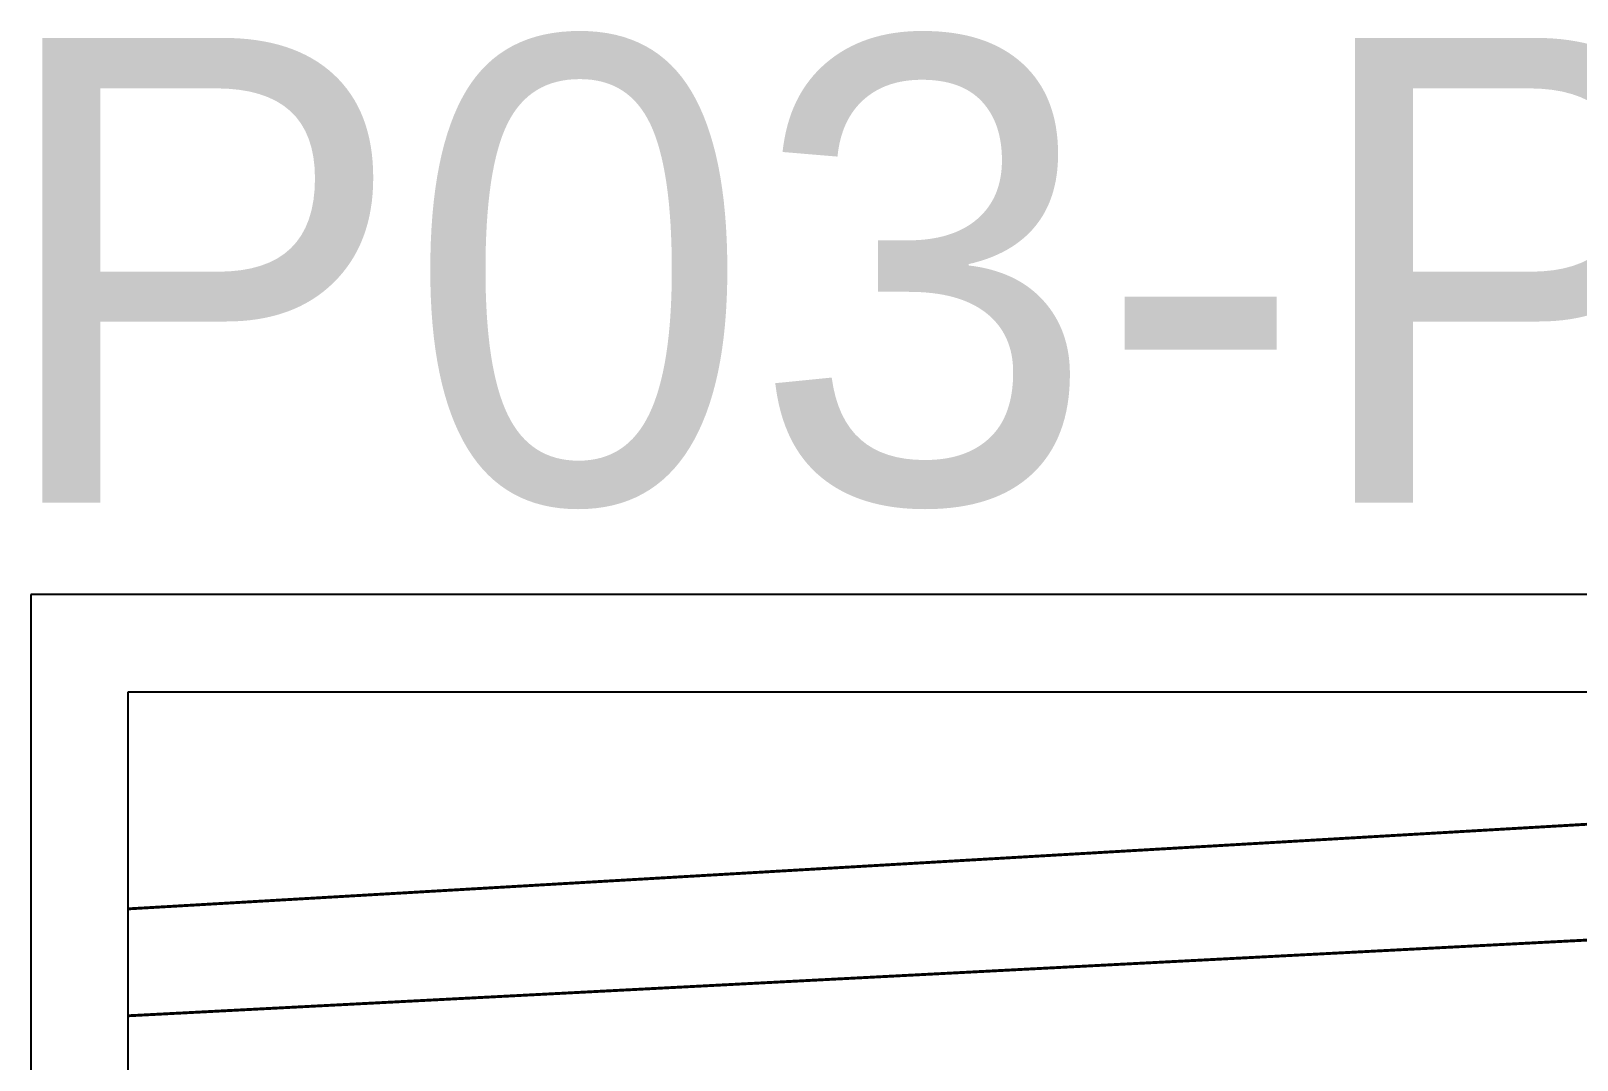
# Model space of a CAD drawing. Header units: millimetres. Extents: x 441061 to 442903, y 4515148 to 4515613.
# Drawn here: x 442334.7 to 442350.63, y 4515550.72 to 4515561.32 of the extents above; entities that cross this region are included whole.
import ezdxf

# ---------------------------------------------------------------- set-up
doc = ezdxf.new("R2010")
doc.units = ezdxf.units.MM
doc.linetypes.add('CONTINUA', pattern=[0])
doc.linetypes.add('CYPE_RAYAPUNTO', pattern=[0.4125, 0.2025, -0.105, 0, -0.105])
doc.layers.add('01_alzado', color=5, linetype='CONTINUA')
doc.layers.add('01_texto cartela', color=5, linetype='Continuous')
doc.layers.add('01_cartela', color=6, linetype='Continuous', plot=False)
doc.layers.add('INGIN SANEAMIENTO ENTERRADO FECALES', color=10, linetype='Continuous', lineweight=25)
doc.styles.add('Century Gothic_6', font='', dxfattribs={"height": 11})
doc.styles.get('Century Gothic_6').set_extended_font_data('Century Gothic')

msp = doc.modelspace()

# ---------------------------------------------------------------- linework, layer by layer
at = {"layer": '01_alzado', "elevation": 0}
msp.add_lwpolyline([(442335.704, 4515554.517), (442372.471, 4515554.517), (442372.471, 4515523.829), (442335.704, 4515523.829)], close=True, dxfattribs=at)
msp.add_lwpolyline([(442335.704, 4515554.517), (442372.471, 4515554.517), (442372.471, 4515523.829), (442335.704, 4515523.829)], close=True, dxfattribs=at)
at = {"layer": '01_cartela', "color": 3, "elevation": 0}
msp.add_lwpolyline([(442334.704, 4515555.517), (442334.704, 4515512.447), (442395.98, 4515512.447), (442395.98, 4515555.517)], close=True, dxfattribs=at)
at = {"layer": 'INGIN SANEAMIENTO ENTERRADO FECALES', "color": 170, "linetype": 'CYPE_RAYAPUNTO', "const_width": 0.03, "elevation": 1677.377}
msp.add_lwpolyline([(442335.704, 4515552.281), (442354.637, 4515553.379)], dxfattribs=at)
at = {"layer": 'INGIN SANEAMIENTO ENTERRADO FECALES', "linetype": 'CYPE_RAYAPUNTO', "const_width": 0.03, "elevation": 837.551}
msp.add_lwpolyline([(442355.226, 4515552.193), (442335.704, 4515551.18)], dxfattribs=at)

# ---------------------------------------------------------------- texts
at = {"layer": '01_texto cartela', "insert": (442359.203, 4515561.251, 0), "char_height": 4.7857, "attachment_point": 3, "style": 'Century Gothic_6'}
msp.add_mtext('P03-P04', dxfattribs=at)

doc.saveas('drawing.dxf')
